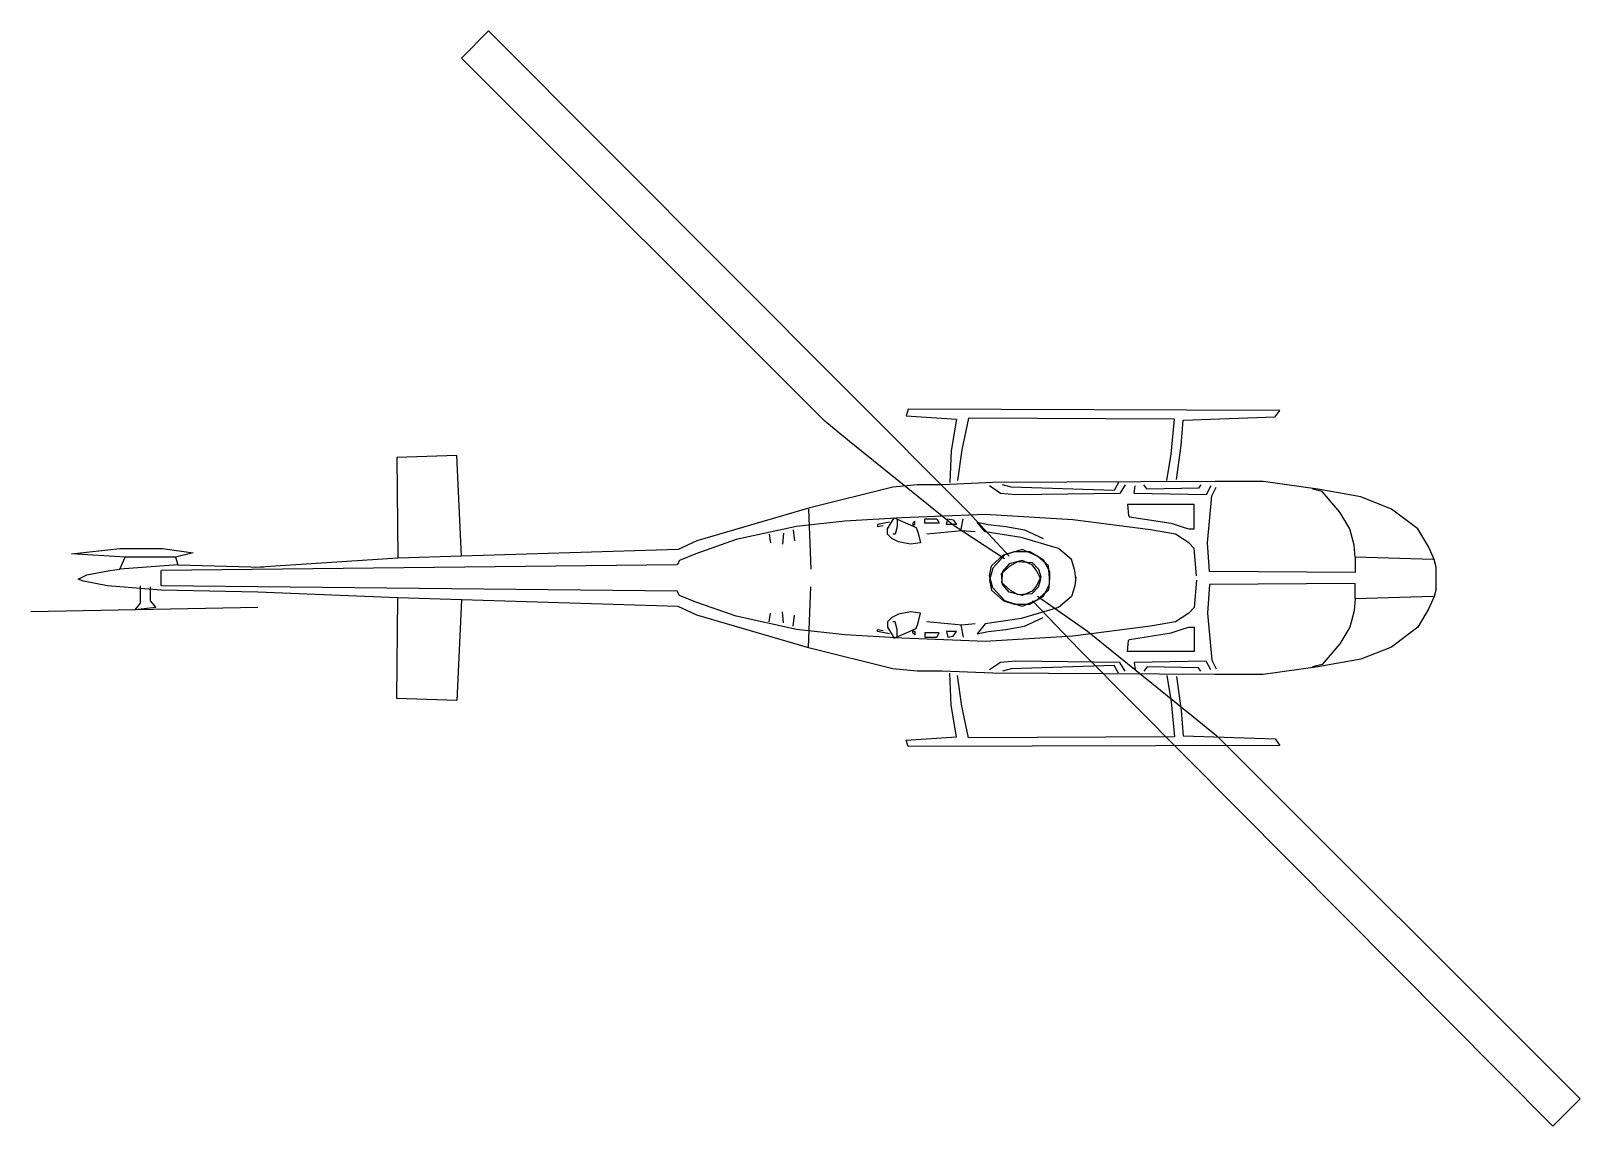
# Model space of a CAD drawing. Extents: x 6028 to 19181, y 72 to 9372.
import ezdxf

# ---------------------------------------------------------------- set-up
doc = ezdxf.new("R2010")
doc.units = 0
doc.header["$MEASUREMENT"] = 0
doc.layers.add('2D', color=7, linetype='CONTINUOUS')
doc.layers.add('INSERT', color=7, linetype='CONTINUOUS')

# ---------------------------------------------------------------- blocks, each defined once
blk = doc.blocks.new('C-2PLA08')
at = {"layer": '2D', "color": 0, "linetype": 'BYBLOCK'}
for p, q in [((-3978, 4346), (-3748, 4577)), ((-3748, 4577), (323, 492)), ((-894, 1262), (-3978, 4346)), ((-185, 1364), (-203, 1308)), ((2969, 1354), (-185, 1364)), ((2931, 1299), (2969, 1354)), ((-683, 1091), (-894, 1262)), ((-203, 1308), (225, 1280)), ((225, 1280), (178, 1010)), ((327, 1289), (271, 1020)), ((2076, 1280), (327, 1289)), ((2048, 982), (2076, 1280)), ((2131, 1057), (2150, 1271)), ((2150, 1271), (2931, 1299)), ((204, 374), (-683, 1091)), ((2094, 768), (2131, 1057)), ((-4017, 973), (-4528, 954)), ((-4528, 954), (-4519, 99)), ((-3979, 117), (-4017, 973)), ((178, 1010), (169, 741)), ((271, 1020), (234, 759)), ((2011, 759), (2048, 982)), ((-315, 703), (-1022, 527)), ((-110, 722), (-315, 703)), ((104, 722), (-110, 722)), ((532, 741), (104, 722)), ((597, 648), (504, 713)), ((2420, 750), (532, 741)), ((690, 703), (615, 722)), ((1564, 675), (690, 703)), ((1601, 741), (1564, 675)), ((1657, 722), (1611, 648)), ((1732, 648), (1741, 713)), ((1843, 685), (1815, 722)), ((2280, 694), (1843, 685)), ((2299, 722), (2280, 694)), ((2383, 713), (2345, 638)), ((2392, 629), (2429, 703)), ((2829, 750), (2420, 750)), ((3294, 685), (2829, 750)), ((3331, 666), (3248, 685)), ((3657, 620), (3294, 685)), ((3480, 489), (3331, 666)), ((-1022, 527), (-1980, 248)), ((727, 638), (597, 648)), ((1611, 648), (727, 638)), ((2243, 555), (1676, 555)), ((1676, 555), (1685, 462)), ((2345, 638), (1732, 648)), ((2243, 396), (2243, 555)), ((2355, 229), (2392, 629)), ((3917, 517), (3657, 620)), ((-724, 415), (-1133, 369)), ((-1031, 517), (-1012, 6)), ((-240, 443), (-724, 415)), ((-343, 406), (-445, 387)), ((-361, 350), (-305, 443)), ((-305, 443), (-119, 359)), ((-278, 434), (-278, 369)), ((262, 462), (-240, 443)), ((-129, 415), (-147, 396)), ((-147, 396), (-147, 378)), ((-129, 387), (-129, 415)), ((-45, 396), (-45, 434)), ((-45, 434), (57, 434)), ((76, 396), (-45, 396)), ((57, 434), (76, 396)), ((141, 387), (150, 434)), ((150, 434), (197, 424)), ((197, 424), (225, 387)), ((467, 471), (262, 462)), ((262, 331), (281, 434)), ((671, 117), (323, 492)), ((467, 322), (401, 406)), ((401, 406), (494, 387)), ((1211, 424), (467, 471)), ((1871, 341), (1211, 424)), ((1685, 462), (1694, 452)), ((1694, 452), (2048, 396)), ((2048, 396), (2159, 359)), ((2243, 350), (2243, 396)), ((3564, 350), (3480, 489)), ((4141, 350), (3917, 517)), ((-1133, 369), (-1645, 257)), ((-1366, 303), (-1356, 229)), ((-1245, 313), (-1254, 220)), ((-1161, 341), (-1152, 248)), ((-445, 387), (-445, 369)), ((-445, 369), (-398, 378)), ((-361, 303), (-361, 350)), ((-324, 266), (-361, 303)), ((-268, 238), (-324, 266)), ((-296, 303), (-315, 303)), ((-278, 369), (-296, 303)), ((-147, 378), (-129, 387)), ((-119, 359), (-101, 313)), ((-101, 313), (-82, 229)), ((271, 331), (-26, 303)), ((225, 387), (141, 387)), ((632, 95), (204, 374)), ((383, 322), (271, 331)), ((774, 275), (467, 322)), ((494, 387), (643, 369)), ((643, 369), (801, 341)), ((1090, 182), (774, 275)), ((801, 341), (960, 266)), ((2085, 303), (1871, 341)), ((2197, 229), (2085, 303)), ((2159, 359), (2197, 350)), ((2197, 350), (2243, 350)), ((3601, 210), (3564, 350)), ((4234, 192), (4141, 350)), ((-7291, 136), (-6881, 182)), ((-6835, 108), (-7291, 136)), ((-6881, 182), (-6519, 182)), ((-6519, 182), (-6258, 145)), ((-6258, 145), (-6407, 108)), ((-2138, 173), (-3979, 117)), ((-1980, 248), (-2138, 173)), ((-1989, 136), (-2128, 80)), ((-1645, 257), (-1989, 136)), ((-166, 220), (-268, 238)), ((-82, 229), (-166, 220)), ((625, 127), (718, 155)), ((783, 173), (634, 127)), ((718, 155), (848, 155)), ((913, 117), (783, 173)), ((848, 155), (960, 89)), ((1201, 89), (1090, 182)), ((2243, 182), (2197, 229)), ((2262, -50), (2243, 182)), ((2373, -13), (2355, 229)), ((3610, 108), (3601, 210)), ((4280, 89), (4234, 192)), ((-6965, -4), (-6881, 6)), ((-6881, 6), (-6835, 108)), ((-6388, 43), (-6881, 6)), ((-6407, 108), (-6835, 108)), ((-2147, 42), (-6528, -4)), ((-6407, 108), (-6388, 43)), ((-6388, 43), (-5663, 24)), ((-4519, 99), (-5732, 20)), ((-3979, 117), (-4519, 99)), ((-2128, 80), (-2147, 43)), ((504, -50), (522, 34)), ((532, 15), (504, -87)), ((522, 34), (625, 127)), ((634, 127), (532, 15)), ((606, -31), (680, 34)), ((671, 52), (615, -13)), ((783, 80), (671, 52)), ((680, 34), (746, 71)), ((746, 71), (867, 62)), ((867, 43), (783, 80)), ((867, 62), (922, 6)), ((904, -4), (867, 43)), ((1006, 34), (913, 117)), ((922, 6), (941, -59)), ((960, 89), (1015, -13)), ((1015, -69), (1006, 34)), ((1229, -4), (1201, 89)), ((4271, 89), (3610, 108)), ((3610, 108), (3610, 43)), ((3610, 43), (3610, -4)), ((4299, 24), (4280, 89)), ((4299, -162), (4299, 24)), ((-7235, -78), (-7160, -41)), ((-7188, -97), (-7235, -78)), ((-6984, -134), (-7188, -97)), ((-7160, -41), (-6965, -4)), ((-6528, -134), (-6528, -4)), ((532, -152), (504, -50)), ((504, -87), (522, -171)), ((615, -13), (606, -106)), ((615, -124), (606, -31)), ((606, -106), (680, -171)), ((671, -190), (615, -124)), ((941, -78), (904, -4)), ((941, -59), (904, -134)), ((922, -143), (941, -78)), ((960, -227), (1015, -124)), ((1015, -69), (1006, -171)), ((1015, -13), (1015, -69)), ((1015, -124), (1015, -69)), ((1239, -78), (1229, -4)), ((1239, -59), (1229, -134)), ((2262, -87), (2243, -320)), ((2373, -124), (2355, -366)), ((3610, -22), (2373, -13)), ((3610, -115), (2373, -124)), ((3610, -4), (3610, -22)), ((3610, -134), (3610, -115)), ((-6528, -171), (-6984, -134)), ((-6705, -283), (-6705, -134)), ((-6621, -143), (-6621, -264)), ((-2147, -180), (-6528, -134)), ((-5709, -190), (-6528, -171)), ((-4519, -236), (-5709, -190)), ((-4528, -1092), (-4519, -236)), ((-3979, -255), (-4519, -236)), ((-3979, -255), (-4017, -1110)), ((-2138, -310), (-3979, -255)), ((-2128, -217), (-2147, -180)), ((-1989, -273), (-2128, -217)), ((-1031, -655), (-1012, -143)), ((522, -171), (625, -264)), ((634, -264), (532, -152)), ((783, -217), (671, -190)), ((680, -171), (746, -208)), ((746, -208), (867, -199)), ((867, -180), (783, -217)), ((913, -255), (783, -310)), ((848, -292), (960, -227)), ((904, -134), (867, -180)), ((867, -199), (922, -143)), ((1006, -171), (913, -255)), ((913, -222), (1336, -520)), ((1201, -227), (1090, -320)), ((1229, -134), (1201, -227)), ((3610, -245), (3601, -348)), ((3610, -180), (3610, -134)), ((3610, -245), (3610, -180)), ((4271, -227), (3610, -245)), ((4280, -227), (4234, -329)), ((4299, -162), (4280, -227)), ((-5709, -320), (-7635, -357)), ((-6751, -338), (-6705, -283)), ((-6574, -320), (-6751, -338)), ((-6621, -264), (-6574, -320)), ((-1980, -385), (-2138, -310)), ((-1645, -394), (-1989, -273)), ((-1022, -664), (-1980, -385)), ((-1133, -506), (-1645, -394)), ((-1366, -441), (-1356, -366)), ((-1245, -450), (-1254, -357)), ((-1161, -478), (-1152, -385)), ((-268, -376), (-324, -404)), ((-166, -357), (-268, -376)), ((-82, -366), (-166, -357)), ((-101, -450), (-82, -366)), ((625, -264), (718, -292)), ((783, -310), (634, -264)), ((718, -292), (848, -292)), ((1090, -320), (774, -413)), ((869, -264), (1270, -678)), ((2197, -366), (2085, -441)), ((2243, -320), (2197, -366)), ((2355, -366), (2392, -766)), ((3601, -348), (3564, -487)), ((4234, -329), (4141, -487)), ((-724, -552), (-1133, -506)), ((-445, -506), (-398, -515)), ((-445, -524), (-445, -506)), ((-343, -543), (-445, -524)), ((-324, -404), (-361, -441)), ((-361, -441), (-361, -487)), ((-361, -487), (-305, -580)), ((-296, -441), (-315, -441)), ((-305, -580), (-119, -497)), ((-278, -506), (-296, -441)), ((-278, -571), (-278, -506)), ((-147, -515), (-129, -524)), ((-147, -534), (-147, -515)), ((-129, -524), (-129, -552)), ((-119, -497), (-101, -450)), ((271, -469), (-26, -441)), ((141, -524), (150, -571)), ((225, -524), (141, -524)), ((197, -562), (225, -524)), ((262, -469), (281, -571)), ((383, -459), (271, -469)), ((467, -459), (401, -543)), ((401, -543), (494, -524)), ((774, -413), (467, -459)), ((494, -524), (643, -506)), ((643, -506), (801, -478)), ((801, -478), (960, -404)), ((1871, -478), (1211, -562)), ((1336, -520), (2224, -1237)), ((2085, -441), (1871, -478)), ((2048, -534), (2159, -497)), ((2159, -497), (2197, -487)), ((2197, -487), (2243, -487)), ((2243, -487), (2243, -534)), ((3564, -487), (3480, -627)), ((4141, -487), (3917, -655)), ((-240, -580), (-724, -552)), ((262, -599), (-240, -580)), ((-129, -552), (-147, -534)), ((-45, -534), (-45, -571)), ((76, -534), (-45, -534)), ((-45, -571), (57, -571)), ((57, -571), (76, -534)), ((150, -571), (197, -562)), ((467, -608), (262, -599)), ((1211, -562), (467, -608)), ((1676, -692), (1685, -599)), ((1685, -599), (1694, -590)), ((1694, -590), (2048, -534)), ((2243, -534), (2243, -692)), ((3480, -627), (3331, -803)), ((3917, -655), (3657, -757)), ((-315, -841), (-1022, -664)), ((597, -785), (504, -850)), ((727, -776), (597, -785)), ((1611, -785), (727, -776)), ((5288, -4723), (1270, -678)), ((1657, -859), (1611, -785)), ((2243, -692), (1676, -692)), ((2345, -776), (1732, -785)), ((1732, -785), (1741, -850)), ((2383, -850), (2345, -776)), ((2392, -766), (2429, -841)), ((3657, -757), (3294, -822)), ((-110, -859), (-315, -841)), ((104, -859), (-110, -859)), ((532, -878), (104, -859)), ((178, -1148), (169, -878)), ((271, -1157), (234, -896)), ((2420, -887), (532, -878)), ((690, -841), (615, -859)), ((1564, -813), (690, -841)), ((1601, -878), (1564, -813)), ((1843, -822), (1815, -859)), ((2280, -831), (1843, -822)), ((2011, -896), (2048, -1120)), ((2094, -906), (2131, -1194)), ((2299, -859), (2280, -831)), ((2829, -887), (2420, -887)), ((3294, -822), (2829, -887)), ((3331, -803), (3248, -822)), ((-4017, -1110), (-4528, -1092)), ((225, -1417), (178, -1148)), ((327, -1427), (271, -1157)), ((2048, -1120), (2076, -1417)), ((2131, -1194), (2150, -1408)), ((2224, -1237), (2434, -1408)), ((-203, -1445), (225, -1417)), ((-185, -1501), (-203, -1445)), ((2076, -1417), (327, -1427)), ((2150, -1408), (2931, -1436)), ((2434, -1408), (5519, -4493)), ((2931, -1436), (2969, -1492)), ((2969, -1492), (-185, -1501)), ((5288, -4723), (5519, -4493))]:
    blk.add_line(p, q, dxfattribs=at)

msp = doc.modelspace()

# ---------------------------------------------------------------- block references
at = {"layer": 'INSERT', "color": 2}
msp.add_blockref('C-2PLA08', (13662, 4795), dxfattribs=at)

doc.saveas('drawing.dxf')
